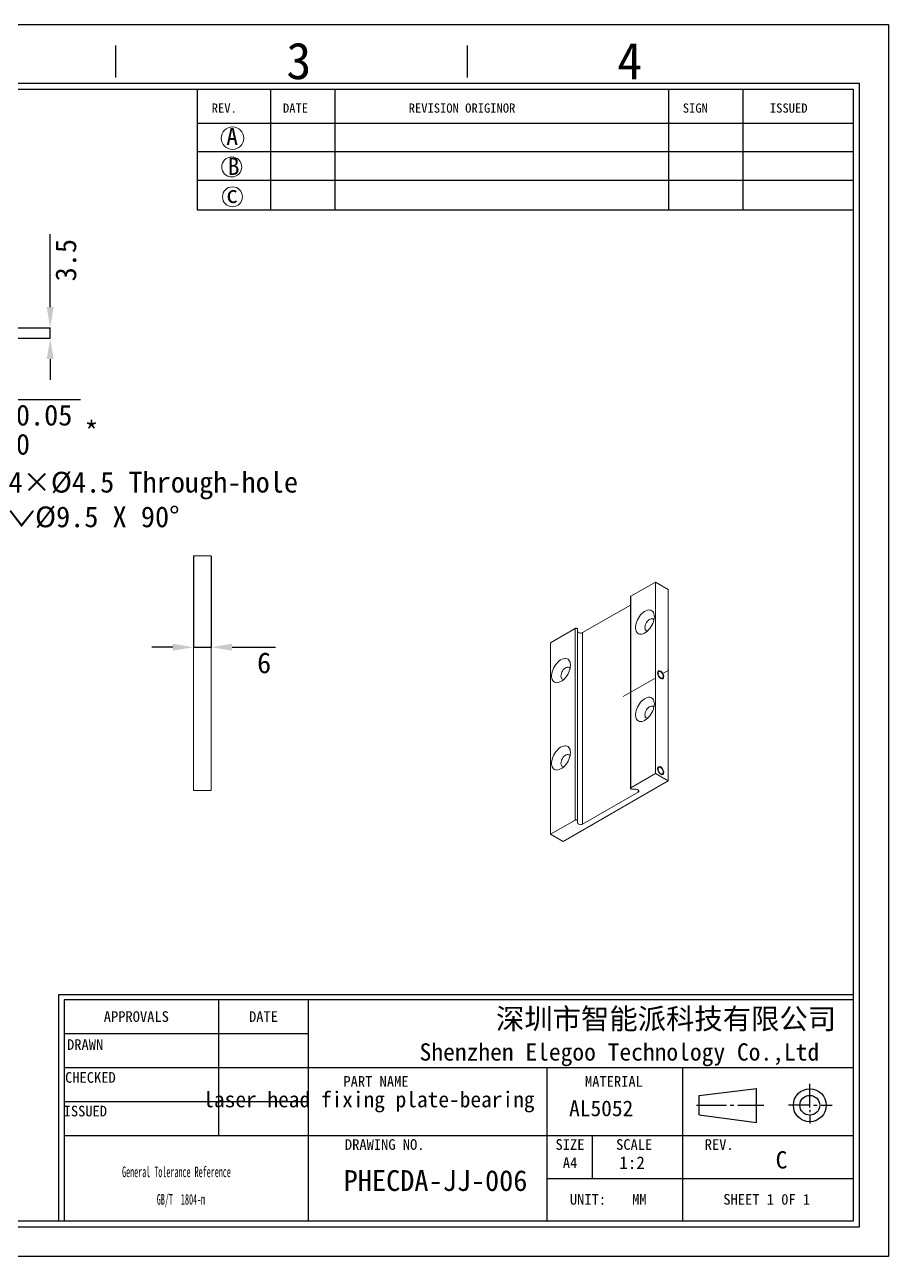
# Model space of a CAD drawing. Header units: millimetres. Extents: x 2 to 295, y 1 to 209.
# Drawn here: x 149.6 to 295.1, y 1.3 to 208.7 of the extents above; entities that cross this region are included whole.
import ezdxf

# ---------------------------------------------------------------- set-up
doc = ezdxf.new("R2010")
doc.units = ezdxf.units.MM
doc.header["$PDSIZE"] = -1
doc.linetypes.add('CENTERX2', pattern=[20.32, 12.7, -2.54, 2.54, -2.54])
doc.layers.add('SLD-0', color=179, linetype='Continuous')
doc.layers.add('蓝色线', color=5, linetype='Continuous', lineweight=15)
doc.styles.add('K', font='simfang.ttf')
doc.styles.add('SLDTEXTSTYLE2', font='TXT', dxfattribs={"width": 0.469})
doc.styles.add('SLDTEXTSTYLE8', font='TXT', dxfattribs={"width": 0.484})
doc.dimstyles.new('SLDDIMSTYLE1', dxfattribs={"dimtxt": 3.5, "dimasz": 3.5, "dimexe": 0, "dimexo": 0.0625, "dimgap": 0.875, "dimtad": 0, "dimtih": 1, "dimtoh": 1, "dimlfac": 2, "dimrnd": 1e-09, "dimzin": 12, "dimdsep": 46, "dimtxsty": 'SLDTEXTSTYLE2', "dimsah": 1, "dimcen": 0, "dimadec": 0, "dimazin": 3, "dimtfac": 1, "dimtmove": 0, "dimatfit": 3, "dimfxl": 1, "dimfrac": 2, "dimtolj": 1, "dimtzin": 12, "dimarcsym": 0})
doc.dimstyles.new('SLDDIMSTYLE2', dxfattribs={"dimtxt": 3.5, "dimasz": 3.5, "dimexe": 0, "dimexo": 0.0625, "dimgap": 0.875, "dimtad": 2, "dimlfac": 2, "dimrnd": 1e-09, "dimzin": 12, "dimdsep": 46, "dimtxsty": 'SLDTEXTSTYLE2', "dimsah": 1, "dimcen": 0.09, "dimadec": 0, "dimazin": 3, "dimtfac": 1, "dimtmove": 0, "dimatfit": 0, "dimfxl": 1, "dimfrac": 2, "dimtolj": 1, "dimtzin": 12, "dimarcsym": 0})
doc.dimstyles.new('SLDDIMSTYLE7', dxfattribs={"dimtxt": 3.5, "dimasz": 3.5, "dimexe": 0, "dimexo": 0.0625, "dimgap": 0.875, "dimtad": 2, "dimlfac": 2, "dimrnd": 1e-09, "dimzin": 12, "dimdsep": 46, "dimtxsty": 'SLDTEXTSTYLE2', "dimsah": 1, "dimcen": 0.09, "dimadec": 0, "dimazin": 3, "dimtol": 1, "dimtp": 0.05, "dimtfac": 1, "dimtofl": 0, "dimtmove": 0, "dimatfit": 3, "dimfxl": 1, "dimfrac": 2, "dimtolj": 1, "dimarcsym": 0})

# ---------------------------------------------------------------- blocks, each defined once
blk = doc.blocks.new('SW_NOTE_4')
at = {"layer": 'SLD-0', "color": 0, "char_height": 1.7927, "attachment_point": 2, "style": 'SLDTEXTSTYLE8'}
for s, insert in [('General Tolerance Reference', (12.75, 2.31)), ('GB/T  1804-m', (13.51, -2.32))]:
    blk.add_mtext(s, dxfattribs=dict(at, insert=insert))
blk = doc.blocks.new('_D_1')
at = {"layer": 'Defpoints', "color": 0}
for p in [(133.56, 114.14), (131.2, 110.33)]:
    blk.add_point(p, dxfattribs=at)
at = {"layer": '蓝色线', "color": 0, "lineweight": -2}
for p, q in [((142.53, 128.65), (133.04, 113.3)), ((146.03, 128.65), (142.53, 128.65))]:
    blk.add_line(p, q, dxfattribs=at)
at = {"layer": '蓝色线', "color": 0}
blk.add_solid([(132.54, 113.61), (133.54, 113), (131.2, 110.33)], dxfattribs=at)
at = {"layer": '蓝色线', "color": 0, "insert": (146.9, 133.39), "char_height": 3.5, "attachment_point": 1, "style": 'K'}
blk.add_mtext('\\A1;4×%%c4.5 Through-hole\\P{\\fGDT;w}%%c9.5 X 90°', dxfattribs=at)
blk = doc.blocks.new('_D_6')
at = {"layer": 'Defpoints', "color": 0}
for p in [(178.06, 119.23), (181.06, 119.23), (181.06, 103.85)]:
    blk.add_point(p, dxfattribs=at)
at = {"layer": 'SLD-0', "color": 0, "lineweight": -2}
for p, q in [((178.06, 119.17), (178.06, 103.85)), ((181.06, 119.17), (181.06, 103.85)), ((174.56, 103.85), (171.06, 103.85)), ((178.06, 103.85), (181.06, 103.85)), ((184.56, 103.85), (191.87, 103.85))]:
    blk.add_line(p, q, dxfattribs=at)
at = {"layer": 'SLD-0', "color": 0}
for points in [[(174.56, 104.44), (174.56, 103.27), (178.06, 103.85)], [(184.56, 104.44), (184.56, 103.27), (181.06, 103.85)]]:
    blk.add_solid(points, dxfattribs=at)
at = {"layer": 'SLD-0', "color": 0, "insert": (189.96, 102.98), "char_height": 3.5, "attachment_point": 2, "style": 'K'}
blk.add_mtext('\\A1;6', dxfattribs=at)
blk = doc.blocks.new('_D_17')
at = {"layer": 'Defpoints', "color": 0}
for p in [(134.88, 157.61), (153.92, 157.61), (128.97, 155.86)]:
    blk.add_point(p, dxfattribs=at)
at = {"layer": 'SLD-0', "color": 0, "lineweight": -2}
for p, q in [((153.92, 161.11), (153.92, 173.42)), ((134.94, 157.61), (153.92, 157.61)), ((153.92, 155.86), (153.92, 157.61)), ((129.03, 155.86), (153.92, 155.86)), ((153.92, 152.36), (153.92, 148.86))]:
    blk.add_line(p, q, dxfattribs=at)
at = {"layer": 'SLD-0', "color": 0}
for points in [[(153.34, 161.11), (154.5, 161.11), (153.92, 157.61)], [(153.34, 152.36), (154.5, 152.36), (153.92, 155.86)]]:
    blk.add_solid(points, dxfattribs=at)
at = {"layer": 'SLD-0', "color": 0, "insert": (154.8, 169.02), "char_height": 3.5, "attachment_point": 2, "rotation": 90, "style": 'K'}
blk.add_mtext('\\A1;3.5', dxfattribs=at)
blk = doc.blocks.new('_D_18')
at = {"layer": 'Defpoints', "color": 0}
for p in [(115.78, 156.36), (128.97, 156.36), (128.97, 145.55)]:
    blk.add_point(p, dxfattribs=at)
at = {"layer": '蓝色线', "color": 0, "lineweight": -2}
for p, q in [((115.78, 156.3), (115.78, 145.55)), ((128.97, 156.3), (128.97, 145.55)), ((119.28, 145.55), (125.47, 145.55)), ((128.97, 145.55), (159.04, 145.55))]:
    blk.add_line(p, q, dxfattribs=at)
at = {"layer": '蓝色线', "color": 0}
for points in [[(119.28, 146.14), (119.28, 144.97), (115.78, 145.55)], [(125.47, 146.14), (125.47, 144.97), (128.97, 145.55)]]:
    blk.add_solid(points, dxfattribs=at)
at = {"layer": '蓝色线', "color": 0, "insert": (145.76, 144.68), "char_height": 3.5, "attachment_point": 2, "style": 'K'}
blk.add_mtext('\\A1;26.37\\S+0.05^  0;', dxfattribs=at)

msp = doc.modelspace()

# ---------------------------------------------------------------- linework, layer by layer
at = {"color": 7, "linetype": 'Continuous', "lineweight": 15}
for p, q in [((178.057561, 119.23257), (178.057561, 79.73257)), ((178.057561, 119.23257), (181.057561, 119.23257)), ((181.057561, 119.23257), (181.057561, 79.73257)), ((251.738045, 112.430784), (255.872107, 114.817327)), ((255.872107, 82.563965), (255.872107, 114.817327)), ((255.872107, 114.817327), (257.993428, 113.592715)), ((251.664822, 112.328733), (251.664822, 80.075371)), ((251.738045, 112.430784), (251.738045, 80.177422)), ((257.993428, 81.339353), (257.993428, 113.592715)), ((243.60883, 106.309174), (251.664822, 110.959799)), ((238.194438, 104.612226), (242.3285, 106.998769)), ((242.3285, 74.745407), (242.3285, 106.998769)), ((242.755276, 106.896718), (242.755276, 74.643356)), ((243.60883, 106.309174), (243.60883, 74.055812)), ((238.194438, 104.612226), (238.194438, 72.358864)), ((240.315758, 71.134251), (257.993428, 81.339353)), ((255.872107, 82.563965), (251.738045, 80.177422)), ((257.993428, 81.339353), (255.872107, 82.563965)), ((181.057561, 79.73257), (178.057561, 79.73257)), ((252.932589, 79.438303), (243.60883, 74.055812)), ((251.914822, 79.931049), (252.579036, 79.931049)), ((252.548504, 79.931049), (252.51335, 79.910755)), ((252.51335, 79.910755), (252.532012, 79.931048)), ((242.3285, 74.745407), (238.194438, 72.358864)), ((242.755276, 74.259913), (242.755276, 74.643356)), ((238.194438, 72.358864), (240.315758, 71.134251))]:
    msp.add_line(p, q, dxfattribs=at)
at = {"color": 1, "linetype": 'Continuous', "lineweight": 15}
msp.add_line((252.932589, 79.438303), (252.932589, 79.846506), dxfattribs=at)
at = {"color": 7, "linetype": 'Continuous', "lineweight": 15, "flags": 128}
for points in [[(255.688259, 108.995407), (255.67138, 109.251976), (255.621102, 109.483587), (255.538497, 109.685305), (255.425326, 109.852831), (255.283999, 109.982593), (255.117531, 110.071828), (254.929467, 110.118632), (254.723818, 110.122008), (254.504966, 110.081884), (254.277575, 109.999116), (254.046492, 109.875466), (253.816642, 109.713573), (253.592924, 109.516883), (253.380105, 109.289591), (253.182723, 109.036541), (253.004983, 108.763126), (252.850674, 108.475172), (252.723084, 108.178819), (252.624934, 107.880382), (252.558315, 107.58622), (252.524647, 107.302605), (252.524647, 107.03558), (252.558315, 106.790838), (252.624934, 106.573594), (252.723084, 106.388479), (252.850674, 106.239436), (253.004983, 106.129645), (253.182723, 106.061444), (253.380105, 106.036286), (253.592924, 106.054709), (253.816642, 106.11632), (254.046492, 106.219805), (254.277575, 106.362958), (254.504966, 106.54273), (254.723818, 106.755287), (254.929467, 106.996101), (255.117531, 107.260038), (255.283999, 107.541473), (255.425326, 107.834408), (255.538497, 108.132599), (255.621102, 108.429691), (255.67138, 108.719351), (255.688259, 108.995407)], [(255.618928, 108.420162), (255.536333, 108.537352), (255.425054, 108.615827), (255.290512, 108.651036), (255.138586, 108.641441), (254.975916, 108.587462), (254.809612, 108.491457), (254.646943, 108.357622), (254.495016, 108.191806), (254.360474, 108.001258), (254.249195, 107.794303), (254.166043, 107.579988), (254.114653, 107.367678), (254.097269, 107.166653), (254.114653, 106.9857), (254.166043, 106.832724), (254.249195, 106.714414), (254.360474, 106.63594), (254.495016, 106.60073), (254.568077, 106.599837)], [(242.755276, 106.896718), (242.744512, 106.938612), (242.713144, 106.976899), (242.663875, 107.00828), (242.600947, 107.030054), (242.529781, 107.040345), (242.456504, 107.038267), (242.387427, 107.023998), (242.3285, 106.998769)], [(242.755276, 106.513275), (242.776806, 106.429487), (242.839541, 106.352913), (242.93808, 106.290151), (243.063935, 106.246603), (243.206268, 106.226022), (243.352822, 106.230178), (243.490975, 106.258714), (243.60883, 106.309174)], [(241.546124, 100.831326), (241.529245, 101.087895), (241.478966, 101.319505), (241.396361, 101.521224), (241.28319, 101.688749), (241.141863, 101.818512), (240.975395, 101.907747), (240.787332, 101.954551), (240.581683, 101.957927), (240.36283, 101.917803), (240.13544, 101.835034), (239.904357, 101.711386), (239.674506, 101.549492), (239.450788, 101.352802), (239.23797, 101.12551), (239.040587, 100.87246), (238.862847, 100.599044), (238.708538, 100.311091), (238.580948, 100.014738), (238.482798, 99.7163), (238.416179, 99.422139), (238.382511, 99.138523), (238.382511, 98.871499), (238.416179, 98.626757), (238.482798, 98.409513), (238.580948, 98.224397), (238.708538, 98.075355), (238.862847, 97.965564), (239.040587, 97.897362), (239.23797, 97.872205), (239.450788, 97.890628), (239.674506, 97.952239), (239.904357, 98.055724), (240.13544, 98.198877), (240.36283, 98.378648), (240.581683, 98.591206), (240.787332, 98.83202), (240.975395, 99.095957), (241.141863, 99.377392), (241.28319, 99.670327), (241.396361, 99.968517), (241.478966, 100.26561), (241.529245, 100.55527), (241.546124, 100.831326)], [(241.476793, 100.256081), (241.394198, 100.373271), (241.282918, 100.451745), (241.148377, 100.486955), (240.99645, 100.47736), (240.833781, 100.423381), (240.667477, 100.327376), (240.504807, 100.193541), (240.352881, 100.027725), (240.218338, 99.837176), (240.10706, 99.630222), (240.023908, 99.415907), (239.972517, 99.203597), (239.955133, 99.002572), (239.972517, 98.821619), (240.023908, 98.668643), (240.10706, 98.550333), (240.218338, 98.471859), (240.352881, 98.436649), (240.425941, 98.435756)], [(257.197933, 98.945939), (257.180031, 99.100052), (257.127776, 99.262349), (257.045401, 99.419681), (256.93958, 99.559302), (256.818886, 99.669902), (256.693096, 99.742518), (256.572402, 99.77127), (256.466581, 99.753827), (256.384206, 99.691603), (256.331951, 99.589638), (256.314049, 99.456194), (256.331951, 99.302081), (256.384206, 99.139784), (256.466581, 98.982452), (256.572402, 98.84283), (256.693096, 98.732231), (256.818886, 98.659614), (256.93958, 98.630863), (257.045401, 98.648306), (257.127776, 98.71053), (257.180031, 98.812495), (257.197933, 98.945939)], [(255.688259, 94.297673), (255.67138, 94.554241), (255.621102, 94.785852), (255.538497, 94.98757), (255.425326, 95.155096), (255.283999, 95.284859), (255.117531, 95.374093), (254.929467, 95.420897), (254.723818, 95.424274), (254.504966, 95.38415), (254.277575, 95.301381), (254.046492, 95.177732), (253.816642, 95.015838), (253.592924, 94.819148), (253.380105, 94.591856), (253.182723, 94.338806), (253.004983, 94.065391), (252.850674, 93.777438), (252.723084, 93.481084), (252.624934, 93.182647), (252.558315, 92.888486), (252.524647, 92.604871), (252.524647, 92.337846), (252.558315, 92.093104), (252.624934, 91.875859), (252.723084, 91.690744), (252.850674, 91.541702), (253.004983, 91.43191), (253.182723, 91.363709), (253.380105, 91.338551), (253.592924, 91.356974), (253.816642, 91.418585), (254.046492, 91.52207), (254.277575, 91.665224), (254.504966, 91.844995), (254.723818, 92.057553), (254.929467, 92.298366), (255.117531, 92.562304), (255.283999, 92.843739), (255.425326, 93.136673), (255.538497, 93.434864), (255.621102, 93.731956), (255.67138, 94.021617), (255.688259, 94.297673)], [(255.618928, 93.722427), (255.536333, 93.839617), (255.425054, 93.918092), (255.290512, 93.953301), (255.138586, 93.943706), (254.975916, 93.889727), (254.809612, 93.793722), (254.646943, 93.659887), (254.495016, 93.494072), (254.360474, 93.303523), (254.249195, 93.096568), (254.166043, 92.882253), (254.114653, 92.669943), (254.097269, 92.468919), (254.114653, 92.287965), (254.166043, 92.134989), (254.249195, 92.016679), (254.360474, 91.938205), (254.495016, 91.902995), (254.568077, 91.902102)], [(241.546124, 86.133592), (241.529245, 86.39016), (241.478966, 86.621771), (241.396361, 86.823489), (241.28319, 86.991015), (241.141863, 87.120778), (240.975395, 87.210012), (240.787332, 87.256816), (240.581683, 87.260193), (240.36283, 87.220068), (240.13544, 87.1373), (239.904357, 87.013651), (239.674506, 86.851756), (239.450788, 86.655067), (239.23797, 86.427776), (239.040587, 86.174725), (238.862847, 85.90131), (238.708538, 85.613357), (238.580948, 85.317003), (238.482798, 85.018566), (238.416179, 84.724405), (238.382511, 84.440789), (238.382511, 84.173765), (238.416179, 83.929023), (238.482798, 83.711778), (238.580948, 83.526662), (238.708538, 83.377621), (238.862847, 83.267829), (239.040587, 83.199628), (239.23797, 83.17447), (239.450788, 83.192894), (239.674506, 83.254504), (239.904357, 83.357989), (240.13544, 83.501143), (240.36283, 83.680914), (240.581683, 83.893472), (240.787332, 84.134285), (240.975395, 84.398223), (241.141863, 84.679657), (241.28319, 84.972592), (241.396361, 85.270783), (241.478966, 85.567875), (241.529245, 85.857536), (241.546124, 86.133592)], [(241.476793, 85.558346), (241.394198, 85.675536), (241.282918, 85.75401), (241.148377, 85.78922), (240.99645, 85.779625), (240.833781, 85.725646), (240.667477, 85.629641), (240.504807, 85.495806), (240.352881, 85.329991), (240.218338, 85.139442), (240.10706, 84.932487), (240.023908, 84.718172), (239.972517, 84.505862), (239.955133, 84.304838), (239.972517, 84.123884), (240.023908, 83.970909), (240.10706, 83.852599), (240.218338, 83.774124), (240.352881, 83.738914), (240.425941, 83.738021)], [(257.197933, 82.819257), (257.180031, 82.973371), (257.127776, 83.135668), (257.045401, 83.293001), (256.93958, 83.432621), (256.818886, 83.54322), (256.693096, 83.615837), (256.572402, 83.644589), (256.466581, 83.627147), (256.384206, 83.564922), (256.331951, 83.462957), (256.314049, 83.329513), (256.331951, 83.175399), (256.384206, 83.013102), (256.466581, 82.855771), (256.572402, 82.716149), (256.693096, 82.60555), (256.818886, 82.532933), (256.93958, 82.504181), (257.045401, 82.521625), (257.127776, 82.583848), (257.180031, 82.685813), (257.197933, 82.819257)], [(251.738045, 80.177422), (251.694342, 80.143404), (251.669626, 80.103527), (251.666026, 80.061225), (251.683852, 80.020141), (251.721569, 79.983814), (251.775929, 79.955371), (251.842251, 79.937263), (251.914822, 79.931049)], [(252.579036, 79.931049), (252.724178, 79.91862), (252.856821, 79.882404), (252.965541, 79.825519), (253.040975, 79.752864), (253.076628, 79.670697), (253.069428, 79.586093), (253.019996, 79.506339), (252.932589, 79.438303)], [(242.755276, 74.643356), (242.744512, 74.68525), (242.713144, 74.723537), (242.663875, 74.754918), (242.600947, 74.776692), (242.529781, 74.786983), (242.456504, 74.784905), (242.387427, 74.770636), (242.3285, 74.745407)], [(243.60883, 74.055812), (243.490975, 74.005352), (243.352822, 73.976816), (243.206268, 73.97266), (243.063935, 73.993241), (242.93808, 74.036789), (242.839541, 74.099551), (242.776806, 74.176125), (242.755276, 74.259913)]]:
    msp.add_lwpolyline(points, dxfattribs=at)
at = {"color": 7, "linetype": 'Continuous', "lineweight": 0, "flags": 128}
for points in [[(257.286321, 98.894913), (257.245952, 98.68386), (257.130991, 98.551547), (256.958939, 98.518118), (256.755991, 98.588661), (256.553042, 98.752437), (256.380991, 98.984513), (256.26603, 99.249557), (256.225661, 99.507219), (256.26603, 99.718272), (256.380991, 99.850585), (256.553042, 99.884015), (256.755991, 99.813472), (256.958939, 99.649696), (257.130991, 99.41762), (257.245952, 99.152575), (257.286321, 98.894913)], [(257.286321, 82.768232), (257.245952, 82.557179), (257.130991, 82.424866), (256.958939, 82.391437), (256.755991, 82.46198), (256.553042, 82.625756), (256.380991, 82.857832), (256.26603, 83.122876), (256.225661, 83.380538), (256.26603, 83.591591), (256.380991, 83.723904), (256.553042, 83.757334), (256.755991, 83.686791), (256.958939, 83.523015), (257.130991, 83.290939), (257.245952, 83.025894), (257.286321, 82.768232)]]:
    msp.add_lwpolyline(points, dxfattribs=at)
at = {"color": 7, "linetype": 'Continuous', "lineweight": 15}
msp.add_arc((251.78725, 112.318183), 0.122882, 113.60487255, 175.07504737, dxfattribs=at)
at = {"layer": 'SLD-0'}
for p, q in [((1.59068, 208.673741), (295.106559, 208.673741)), ((295.106559, 208.673741), (295.106559, 1.29378)), ((12.674821, 197.810981), (289.181417, 197.810981)), ((258.074974, 197.810981), (258.074974, 177.487257)), ((270.599418, 197.810981), (270.599418, 177.487257)), ((289.181417, 197.810981), (289.181417, 7.218922)), ((178.658812, 182.51367), (178.658812, 177.487257)), ((178.658812, 177.487257), (289.181417, 177.487257)), ((289.181417, 7.218922), (12.674821, 7.218922)), ((295.106559, 1.29378), (1.59068, 1.29378))]:
    msp.add_line(p, q, dxfattribs=at)
at = {"layer": 'SLD-0', "color": 6, "linetype": 'Continuous'}
for p, q in [((164.952456, 199.786029), (164.952456, 205.169493)), ((224.203874, 199.786029), (224.203874, 205.169493)), ((11.687298, 198.798505), (290.168941, 198.798505)), ((290.168941, 198.798505), (290.168941, 6.231398)), ((290.168941, 6.231398), (11.687298, 6.231398))]:
    msp.add_line(p, q, dxfattribs=at)
at = {"layer": 'SLD-0', "color": 179, "linetype": 'Continuous'}
for p, q in [((178.658812, 197.810981), (178.658812, 182.51367)), ((191.050193, 197.810981), (191.050193, 177.487257)), ((201.886311, 197.810981), (201.886311, 177.487257)), ((178.658812, 192.07449), (289.181417, 192.07449)), ((178.658812, 187.29408), (289.181417, 187.29408)), ((178.658812, 182.51367), (289.181417, 182.51367)), ((289.181417, 45.329369), (155.329943, 45.329369)), ((155.329943, 45.329369), (155.329943, 7.218922)), ((289.181417, 44.506118), (156.286025, 44.506118)), ((156.286025, 44.506118), (156.286025, 7.218922)), ((182.280757, 44.506118), (182.280757, 21.560151)), ((197.397549, 44.506118), (197.397549, 7.218922)), ((197.397549, 38.769627), (156.286025, 38.769627)), ((289.181417, 33.033135), (156.286025, 33.033135)), ((237.552991, 33.033135), (237.552991, 7.218922)), ((260.498958, 7.218922), (260.498958, 33.033135)), ((263.255197, 28.353835), (272.887949, 29.53819)), ((272.887949, 23.846065), (272.887949, 29.53819)), ((281.869323, 26.349536), (281.869323, 30.316329)), ((197.397549, 27.296643), (156.286025, 27.296643)), ((263.255197, 25.106425), (263.255197, 28.353835)), ((262.785614, 26.732777), (267.830118, 26.732777)), ((263.255197, 25.106425), (272.887949, 23.846065)), ((268.460681, 26.732777), (269.091244, 26.732777)), ((269.721807, 26.732777), (274.135748, 26.732777)), ((281.869323, 26.732777), (278.268384, 26.732777)), ((281.869323, 25.966294), (281.869323, 25.583053)), ((281.869323, 25.199812), (281.869323, 23.666846)), ((282.499886, 26.732777), (283.130449, 26.732777)), ((283.761012, 26.732777), (285.652701, 26.732777)), ((289.181417, 21.560151), (156.286025, 21.560151)), ((245.201647, 21.560151), (245.201647, 14.389537)), ((237.552991, 14.389537), (289.181417, 14.389537))]:
    msp.add_line(p, q, dxfattribs=at)
at = {"layer": 'SLD-0', "linetype": 'CENTERX2', "lineweight": 0, "ltscale": 0.5}
msp.add_line((250.427699, 95.547821), (258.488088, 100.200985), dxfattribs=at)
at = {"layer": 'SLD-0', "lineweight": 0}
for centre, radius in [((184.622113, 189.563564), 1.89438), ((184.499362, 184.714905), 1.687656), ((184.622113, 179.687717), 1.679486)]:
    msp.add_circle(centre, radius, dxfattribs=at)
at = {"layer": 'SLD-0', "color": 179, "linetype": 'Continuous'}
for radius in [2.771446, 1.668958]:
    msp.add_circle((281.869323, 26.732777), radius, dxfattribs=at)

# ---------------------------------------------------------------- block references
at = {"layer": 'SLD-0', "color": 179}
msp.add_blockref('SW_NOTE_4', (162.437883, 14.110869), dxfattribs=at)

# ---------------------------------------------------------------- texts
at = {"layer": 'SLD-0', "style": 'K'}
for s, insert, char_height, attachment_point in [('3', (193.70665, 205.665503), 6.172023, 1), ('4', (249.440535, 205.65931), 6.172023, 1), ('A', (183.577843, 191.286193), 2.903437, 1), ('B', (183.831894, 186.271193), 2.903437, 1), ('c', (183.577843, 181.553514), 2.903437, 1), ('{\\C5;*}', (159.680061, 141.886823), 3.5, 1), ('深圳市智能派科技有限公司', (257.658884, 43.038049), 3.5, 2), ('laser head fixing plate-bearing', (207.606135, 29.038576), 2.64583333, 2), ('AL5052', (246.730814, 27.537284), 2.6458333, 2), ('C', (276.113906, 18.995353), 2.910417, 1), ('PHECDA-JJ-006', (203.355489, 15.807012), 3.5, 1)]:
    msp.add_mtext(s, dxfattribs=dict(at, insert=insert, char_height=char_height, attachment_point=attachment_point))
at = {"layer": 'SLD-0', "color": 179, "style": 'K'}
for s, insert, char_height, attachment_point in [('REV.', (181.128828, 195.400065), 1.5536332, 1), ('DATE', (193.126471, 195.400065), 1.5536332, 1), ('REVISION ORIGINOR', (214.308158, 195.400065), 1.55363318, 1), ('SIGN', (260.478886, 195.400065), 1.5536332, 1), ('ISSUED', (275.148131, 195.400065), 1.5536332, 1), ('APPROVALS', (168.426559, 42.562703), 1.7926537, 2), ('DATE', (189.849589, 42.562703), 1.7926537, 2), ('DRAWN', (159.803638, 37.852864), 1.7926537, 2), ('Shenzhen Elegoo Technology Co.,Ltd', (249.798303, 37.164683), 2.91041667, 2), ('CHECKED', (160.695654, 32.314712), 1.7926537, 2), ('PART NAME', (208.793944, 31.645427), 1.7926537, 2), ('MATERIAL', (248.880158, 31.645427), 1.7926537, 2), ('ISSUED', (159.836971, 26.654419), 1.7926537, 2), ('DRAWING NO.', (210.267994, 21.021557), 1.79265367, 2), ('SIZE', (241.478886, 21.021557), 1.7926537, 2), ('SCALE', (252.288938, 21.021557), 1.7926537, 2), ('REV.', (266.610152, 21.021557), 1.7926537, 2), ('A4', (241.48981, 17.953131), 1.7926537, 2), ('1:2', (251.93001, 18.120616), 2.1166667, 2), ('UNIT:', (244.498695, 11.7907), 1.7926537, 2), ('MM', (253.160862, 11.7907), 1.7926537, 2), ('SHEET 1 0F 1', (274.619967, 11.7907), 1.79265367, 2)]:
    msp.add_mtext(s, dxfattribs=dict(at, insert=insert, char_height=char_height, attachment_point=attachment_point))

# ---------------------------------------------------------------- dimensions: what is measured, and where the dimension line sits
at = {"layer": 'SLD-0'}
dim = msp.add_linear_dim(base=(153.920673, 157.614788), p1=(128.970701, 155.864788), p2=(134.877807, 157.614788), angle=90, dimstyle='SLDDIMSTYLE2', override={"dimtxsty": 'K'}, dxfattribs=at)
dim.commit()
dim.dimension.update_dxf_attribs({"geometry": '_D_17', "text_midpoint": (153.920673, 169.019788), "dimtype": 160})
dim = msp.add_linear_dim(base=(181.057561, 103.85253), p1=(178.057561, 119.232569), p2=(181.057561, 119.232569), dimstyle='SLDDIMSTYLE2', override={"dimtxsty": 'K'}, dxfattribs=at)
dim.commit()
dim.dimension.update_dxf_attribs({"geometry": '_D_6', "text_midpoint": (189.962561, 103.85253), "dimtype": 160})
at = {"layer": '蓝色线'}
dim = msp.add_linear_dim(base=(128.970701, 145.554918), p1=(115.784914, 156.364788), p2=(128.970701, 156.364788), dimstyle='SLDDIMSTYLE7', override={"dimtxsty": 'K'}, dxfattribs=at)
dim.commit()
dim.dimension.update_dxf_attribs({"geometry": '_D_18', "text_midpoint": (145.755701, 145.554918), "dimtype": 160})
dim = msp.add_diameter_dim_2p(p1=(133.5558, 114.137808), p2=(131.199815, 110.327331), text='4×%%c4.5 Through-hole\\P{\\fGDT;w}%%c9.5 X 90°', dimstyle='SLDDIMSTYLE1', override={"dimtxsty": 'K'}, dxfattribs=at)
dim.commit()
dim.dimension.update_dxf_attribs({"geometry": '_D_1', "text_midpoint": (172.558278, 128.649538), "dimtype": 163})

doc.saveas('drawing.dxf')
